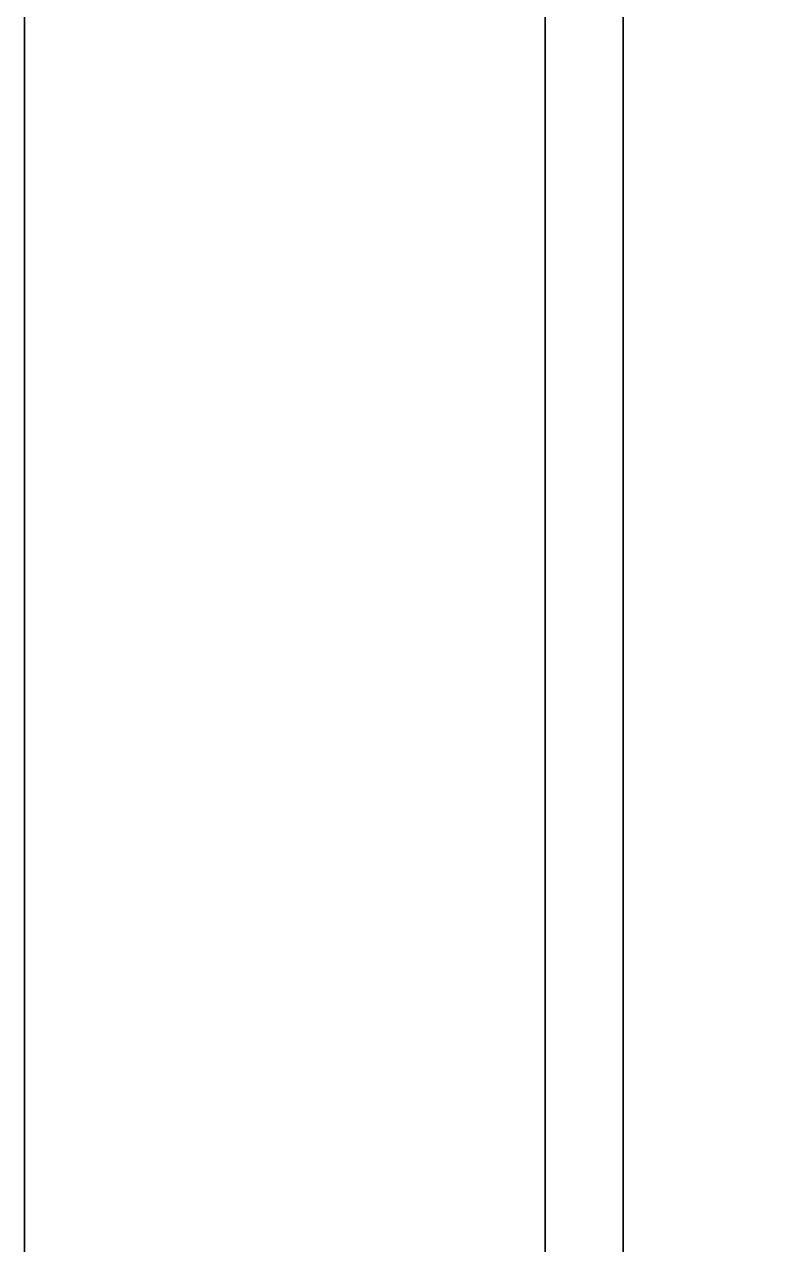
# Model space of a CAD drawing. Extents: x 0 to 2992, y -2739 to 0.
# Drawn here: x 0 to 144.8, y -353.2 to -118.9 of the extents above; entities that cross this region are included whole.
import ezdxf

# ---------------------------------------------------------------- set-up
doc = ezdxf.new("R2010")
doc.units = 0
for name, color, linetype in [('LAYER0', 7, 'CONTINUOUS'), ('LAYER1', 7, 'CONTINUOUS'), ('LAYER87', 7, 'CONTINUOUS')]:
    doc.layers.add(name, color=color, linetype=linetype)

msp = doc.modelspace()

# ---------------------------------------------------------------- linework, layer by layer
at = {"layer": 'LAYER0', "invisible_edges": 1}
for points in [[(2992.49, 0), (0, -2716.32), (0, 0), (2992.49, 0)], [(0, 0, 5), (0, -2716.32), (0, -2716.32, 5), (0, 0, 5)], [(0, -2716.32), (0, 0, 5), (0, 0), (0, -2716.32)], [(2992.49, -2716.32, 5), (0, 0, 5), (0, -2716.32, 5), (2992.49, -2716.32, 5)], [(0, 0, 5), (2992.49, -2716.32, 5), (2992.49, 0, 5), (0, 0, 5)], [(0, -2716.32), (2992.49, 0), (2992.49, -2716.32), (0, -2716.32)]]:
    msp.add_3dface(points, dxfattribs=at)
at = {"layer": 'LAYER1', "invisible_edges": 1}
for points in [[(100, -100, 5), (0, -2716.32, 5), (0, 0, 5), (100, -100, 5)], [(0, 0, 2598), (0, -2716.32, 5), (0, -2716.32, 2598), (0, 0, 2598)], [(0, -2716.32, 5), (0, 0, 2598), (0, 0, 5), (0, -2716.32, 5)], [(100, -2616, 2598), (0, 0, 2598), (0, -2716.32, 2598), (100, -2616, 2598)], [(0, 0, 2598), (100, -2616, 2598), (100, -100, 2598), (0, 0, 2598)], [(0, -2716.32, 5), (100, -100, 5), (100, -2616, 5), (0, -2716.32, 5)], [(100, -100, 5), (100, -2616, 2598), (100, -2616, 5), (100, -100, 5)], [(100, -2616, 2598), (100, -100, 5), (100, -100, 2598), (100, -2616, 2598)]]:
    msp.add_3dface(points, dxfattribs=at)
at = {"layer": 'LAYER87'}
for points, invisible_edges in [([(100, -100, 5), (115, -115, 5), (100, -2616, 5), (100, -100, 5)], 3), ([(100, -100, 116), (100, -2616, 5), (100, -2616, 116), (100, -100, 116)], 1), ([(100, -2616, 5), (100, -100, 116), (100, -100, 5), (100, -2616, 5)], 1), ([(115, -2616, 116), (100, -100, 116), (100, -2616, 116), (115, -2616, 116)], 1), ([(100, -100, 116), (115, -2616, 116), (115, -115, 116), (100, -100, 116)], 5), ([(115, -2616, 5), (100, -2616, 5), (115, -115, 5), (115, -2616, 5)], 2), ([(115, -115, 5), (115, -2616, 116), (115, -2616, 5), (115, -115, 5)], 1), ([(115, -2616, 116), (115, -115, 5), (115, -115, 116), (115, -2616, 116)], 1)]:
    msp.add_3dface(points, dxfattribs=dict(at, invisible_edges=invisible_edges))

doc.saveas('drawing.dxf')
